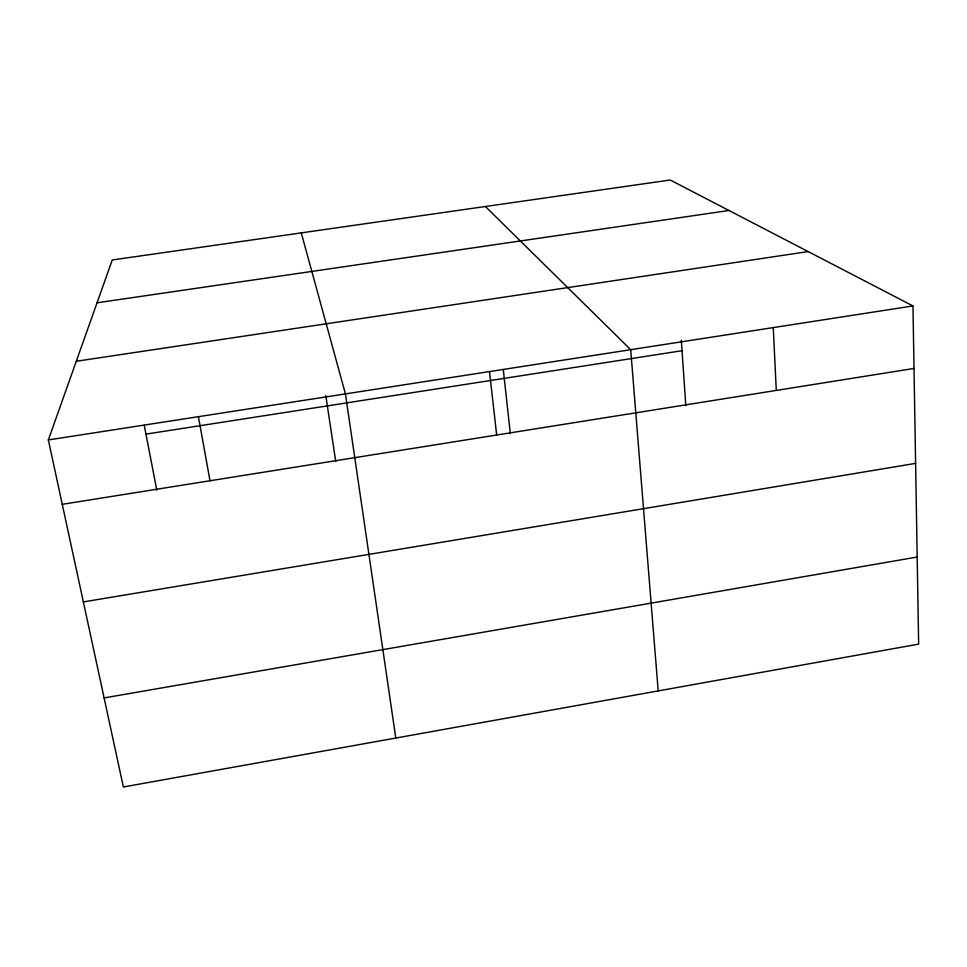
<?xml version="1.0" encoding="UTF-8"?>
<svg xmlns="http://www.w3.org/2000/svg" width="967" height="967" viewBox="0 0 967 967"><rect width="100%" height="100%" fill="white"/><g stroke="black" fill="none" stroke-linecap="round" stroke-linejoin="round"><path stroke-width="1.45" d="M48.35 439.937L112.269 259.966L670.24 180.019L912.957 305.947L918.65 644.119L123.365 786.981L48.35 439.937L912.957 305.947M104.122 697.92L917.187 557.028M83.367 601.909L915.604 463.386M62.263 504.327L914.008 368.451M145.957 434.123L682.025 350.707M76.296 361.259L808.158 251.577M97.051 302.804L728.973 210.492M485.398 206.503L630.702 349.691L658.201 690.909M301.257 232.89L345.437 393.895L395.793 738.039M144.264 425.359L156.799 490.148M198.416 416.68L209.996 480.756M325.782 395.503L335.754 461.597M489.507 371.57L496.675 435.029M503.287 369.515L510.322 433.591M681.3 340.215L685.821 405.584M773.262 327.595L776.283 390.414"/></g></svg>
